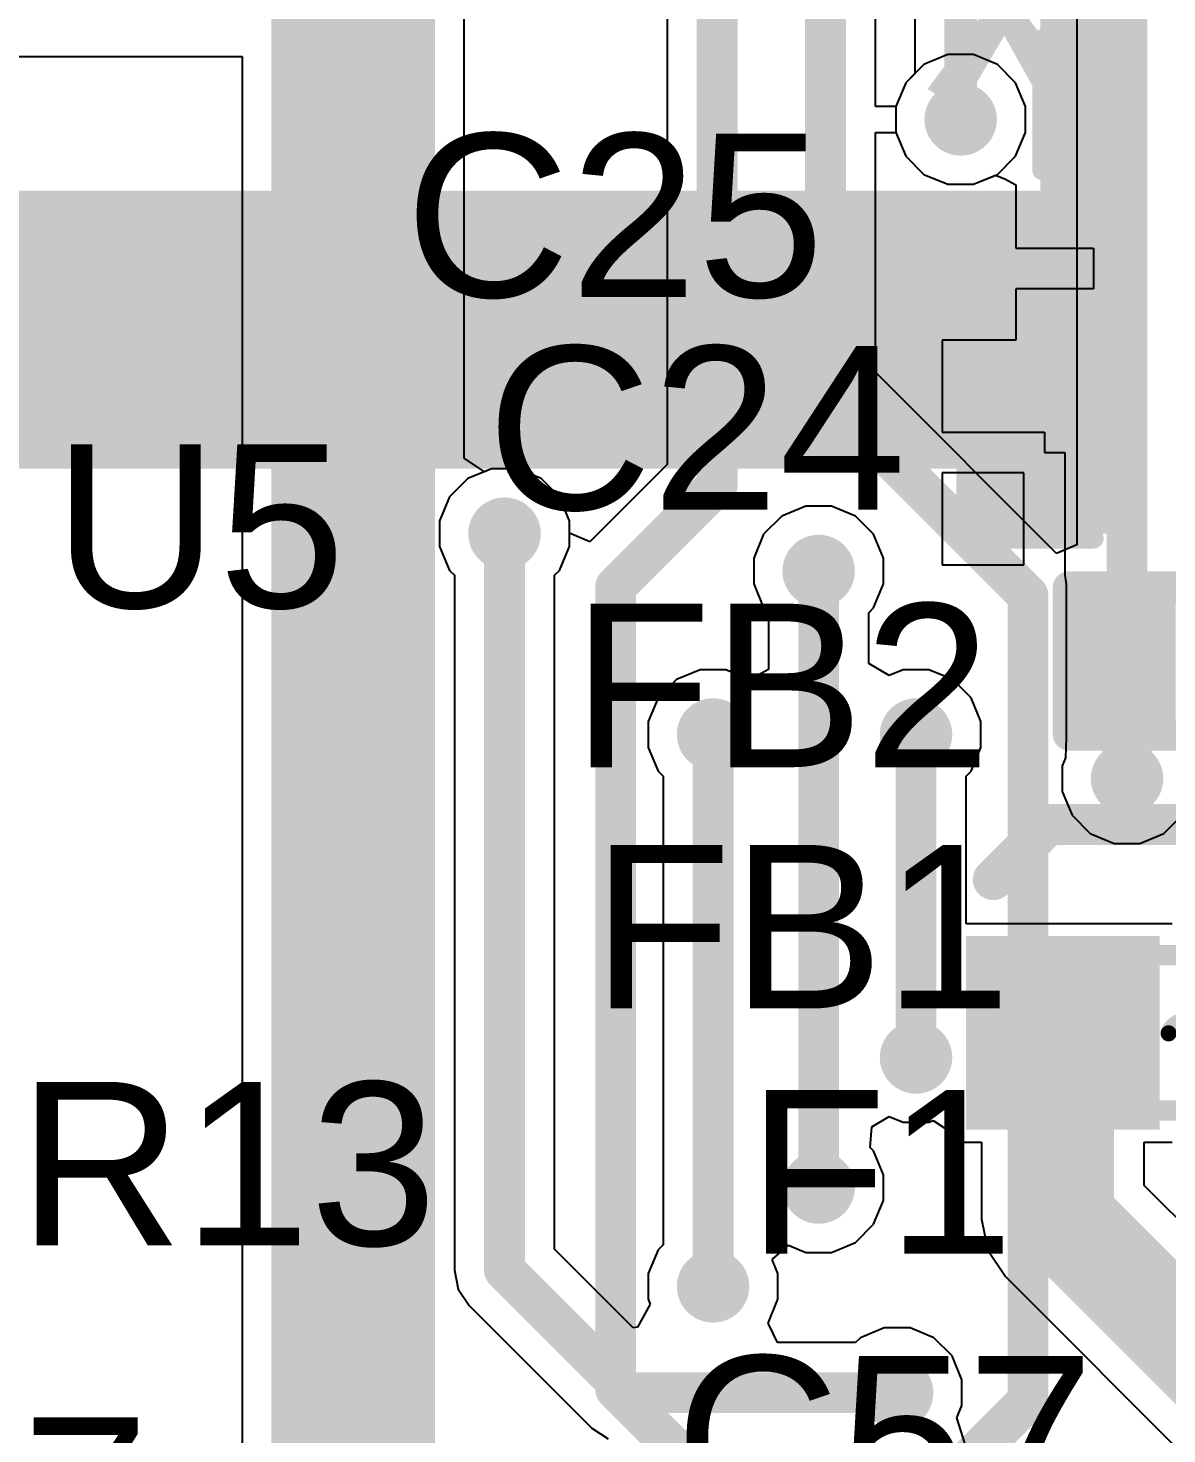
# Model space of a CAD drawing. Header units: millimetres. Extents: x -5.5 to 48.8, y -1.4 to 42.1.
# Drawn here: x 9 to 16.08, y 10.41 to 19.15 of the extents above; entities that cross this region are included whole.
import ezdxf

# ---------------------------------------------------------------- set-up
doc = ezdxf.new("R2010")
doc.units = ezdxf.units.MM
for name, color, linetype in [('BottomLayer', 5, 'Continuous'), ('TopLayer', 1, 'Continuous'), ('TopOverlay', 2, 'Continuous'), ('TopPaste', 8, 'Continuous'), ('TopSolder', 216, 'Continuous'), ('ViaHoleLayer', 16, 'Continuous')]:
    doc.layers.add(name, color=color, linetype=linetype)
doc.styles.add('Arial', font='', dxfattribs={"height": 0.2})
doc.styles.get('Arial').set_extended_font_data('Arial')

# ---------------------------------------------------------------- blocks, each defined once
blk = doc.blocks.new('IND_0402_63')
at = {"layer": 'TopLayer'}
for points in [[(-0.55, 0.3), (-0.15, 0.3), (-0.15, -0.3), (-0.55, -0.3)], [(0.15, 0.3), (0.55, 0.3), (0.55, -0.3), (0.15, -0.3)]]:
    blk.add_hatch(color=1, dxfattribs=at).paths.add_polyline_path(points)
at = {"layer": 'TopPaste'}
for points in [[(-0.55, 0.3), (-0.15, 0.3), (-0.15, -0.3), (-0.55, -0.3)], [(0.15, 0.3), (0.55, 0.3), (0.55, -0.3), (0.15, -0.3)]]:
    blk.add_hatch(color=8, dxfattribs=at).paths.add_polyline_path(points)
at = {"layer": 'TopSolder'}
for points in [[(-0.6516, 0.4016), (-0.0484, 0.4016), (-0.0484, -0.4016), (-0.6516, -0.4016)], [(0.0484, 0.4016), (0.6516, 0.4016), (0.6516, -0.4016), (0.0484, -0.4016)]]:
    blk.add_hatch(color=216, dxfattribs=at).paths.add_polyline_path(points)
at = {"layer": 'TopOverlay', "const_width": 0.2}
for points in [[(-0.7112, 0.4572), (-0.3048, 0.4572)], [(-0.7112, -0.4572), (-0.7112, 0.4572)], [(-0.3048, 0.4572), (0.7112, 0.4572)], [(0.7112, -0.4572), (0.7112, 0.4572)], [(-0.7112, -0.4572), (-0.3048, -0.4572)], [(-0.3048, -0.4572), (0.7112, -0.4572)]]:
    blk.add_lwpolyline(points, dxfattribs=at)
at = {"layer": 'TopOverlay', "const_width": 0.1}
for points in [[(-0.7612, 0.4572, 1), (-0.6612, 0.4572, 1)], [(-0.7612, 0.4572, 1), (-0.6612, 0.4572, 1)], [(-0.3548, 0.4572, 1), (-0.2548, 0.4572, 1)], [(-0.3548, 0.4572, 1), (-0.2548, 0.4572, 1)], [(0.6612, 0.4572, 1), (0.7612, 0.4572, 1)], [(0.6612, 0.4572, 1), (0.7612, 0.4572, 1)], [(-0.7612, -0.4572, 1), (-0.6612, -0.4572, 1)], [(-0.7612, -0.4572, 1), (-0.6612, -0.4572, 1)], [(-0.3548, -0.4572, 1), (-0.2548, -0.4572, 1)], [(-0.3548, -0.4572, 1), (-0.2548, -0.4572, 1)], [(0.6612, -0.4572, 1), (0.7612, -0.4572, 1)], [(0.6612, -0.4572, 1), (0.7612, -0.4572, 1)]]:
    blk.add_lwpolyline(points, format="xyb", close=True, dxfattribs=at)
blk = doc.blocks.new('F____0603_65')
at = {"layer": 'TopLayer'}
for points in [[(-0.35, -0.5), (-1.35, -0.5), (-1.35, 0.5), (-0.35, 0.5)], [(1.35, -0.5), (0.35, -0.5), (0.35, 0.5), (1.35, 0.5)]]:
    blk.add_hatch(color=1, dxfattribs=at).paths.add_polyline_path(points)
at = {"layer": 'TopPaste'}
for points in [[(-0.35, -0.5), (-1.35, -0.5), (-1.35, 0.5), (-0.35, 0.5)], [(1.35, -0.5), (0.35, -0.5), (0.35, 0.5), (1.35, 0.5)]]:
    blk.add_hatch(color=8, dxfattribs=at).paths.add_polyline_path(points)
at = {"layer": 'TopSolder'}
for points in [[(-0.2484, -0.6016), (-1.4516, -0.6016), (-1.4516, 0.6016), (-0.2484, 0.6016)], [(1.4516, -0.6016), (0.2484, -0.6016), (0.2484, 0.6016), (1.4516, 0.6016)]]:
    blk.add_hatch(color=216, dxfattribs=at).paths.add_polyline_path(points)
at = {"layer": 'TopOverlay', "const_width": 0.127}
for points in [[(-0.254, 0.4826), (0.254, 0.4826)], [(-0.254, -0.4826), (0.254, -0.4826)]]:
    blk.add_lwpolyline(points, dxfattribs=at)
at = {"layer": 'TopOverlay'}
for points, const_width in [([(-0.2857, 0.4826, 1), (-0.2223, 0.4826, 1)], 0.0635), ([(0.2223, 0.4826, 1), (0.2857, 0.4826, 1)], 0.0635), ([(0.1713, 0.046, 1), (0.2213, 0.046, 1)], 0.05), ([(-0.2183, -0.0026, 1), (-0.1684, -0.0026, 1)], 0.05), ([(-0.025, 0, 1), (0.025, 0, 1)], 0.05), ([(-0.0179, 0.002, 1), (0.0321, 0.002, 1)], 0.05), ([(-0.2857, -0.4826, 1), (-0.2223, -0.4826, 1)], 0.0635), ([(0.2223, -0.4826, 1), (0.2857, -0.4826, 1)], 0.0635)]:
    blk.add_lwpolyline(points, format="xyb", close=True, dxfattribs=dict(at, const_width=const_width))
at = {"layer": 'TopOverlay', "const_width": 0.1}
for points in [[(-0.1933, -0.0026, -0.770164), (0, 0)], [(0.1963, 0.046, -0.784117), (0.0071, 0.002)]]:
    blk.add_lwpolyline(points, format="xyb", dxfattribs=at)
blk = doc.blocks.new('C___0402_109')
at = {"layer": 'TopLayer'}
for points in [[(-0.6985, -0.3175), (-0.6985, 0.3175), (-0.2413, 0.3175), (-0.2413, -0.3175)], [(0.2413, -0.3175), (0.2413, 0.3175), (0.6985, 0.3175), (0.6985, -0.3175)]]:
    blk.add_hatch(color=1, dxfattribs=at).paths.add_polyline_path(points)
at = {"layer": 'TopPaste'}
for points in [[(-0.6985, -0.3175), (-0.6985, 0.3175), (-0.2413, 0.3175), (-0.2413, -0.3175)], [(0.2413, -0.3175), (0.2413, 0.3175), (0.6985, 0.3175), (0.6985, -0.3175)]]:
    blk.add_hatch(color=8, dxfattribs=at).paths.add_polyline_path(points)
at = {"layer": 'TopSolder'}
for points in [[(-0.7585, -0.3775), (-0.7585, 0.3775), (-0.1813, 0.3775), (-0.1813, -0.3775)], [(0.1813, -0.3775), (0.1813, 0.3775), (0.7585, 0.3775), (0.7585, -0.3775)]]:
    blk.add_hatch(color=216, dxfattribs=at).paths.add_polyline_path(points)
at = {"layer": 'TopOverlay', "const_width": 0.127}
for points in [[(-0.7874, -0.4064), (-0.7874, 0.4064)], [(-0.7874, 0.4064), (-0.2794, 0.4064)], [(0.2794, 0.4064), (0.7874, 0.4064)], [(0.7874, -0.4064), (0.7874, 0.4064)], [(-0.7874, -0.4064), (-0.2794, -0.4064)], [(0.2794, -0.4064), (0.7874, -0.4064)]]:
    blk.add_lwpolyline(points, dxfattribs=at)
at = {"layer": 'TopOverlay', "const_width": 0.0635}
for points in [[(-0.8191, 0.4064, 1), (-0.7556, 0.4064, 1)], [(-0.8191, 0.4064, 1), (-0.7556, 0.4064, 1)], [(-0.3111, 0.4064, 1), (-0.2477, 0.4064, 1)], [(0.2477, 0.4064, 1), (0.3111, 0.4064, 1)], [(0.7556, 0.4064, 1), (0.8191, 0.4064, 1)], [(0.7556, 0.4064, 1), (0.8191, 0.4064, 1)], [(-0.8191, -0.4064, 1), (-0.7556, -0.4064, 1)], [(-0.8191, -0.4064, 1), (-0.7556, -0.4064, 1)], [(-0.3111, -0.4064, 1), (-0.2477, -0.4064, 1)], [(0.2477, -0.4064, 1), (0.3111, -0.4064, 1)], [(0.7556, -0.4064, 1), (0.8191, -0.4064, 1)], [(0.7556, -0.4064, 1), (0.8191, -0.4064, 1)]]:
    blk.add_lwpolyline(points, format="xyb", close=True, dxfattribs=at)
blk = doc.blocks.new('C___0402_110')
at = {"layer": 'TopLayer'}
for points in [[(-0.6985, -0.3175), (-0.6985, 0.3175), (-0.2413, 0.3175), (-0.2413, -0.3175)], [(0.2413, -0.3175), (0.2413, 0.3175), (0.6985, 0.3175), (0.6985, -0.3175)]]:
    blk.add_hatch(color=1, dxfattribs=at).paths.add_polyline_path(points)
at = {"layer": 'TopPaste'}
for points in [[(-0.6985, -0.3175), (-0.6985, 0.3175), (-0.2413, 0.3175), (-0.2413, -0.3175)], [(0.2413, -0.3175), (0.2413, 0.3175), (0.6985, 0.3175), (0.6985, -0.3175)]]:
    blk.add_hatch(color=8, dxfattribs=at).paths.add_polyline_path(points)
at = {"layer": 'TopSolder'}
for points in [[(-0.7585, -0.3775), (-0.7585, 0.3775), (-0.1813, 0.3775), (-0.1813, -0.3775)], [(0.1813, -0.3775), (0.1813, 0.3775), (0.7585, 0.3775), (0.7585, -0.3775)]]:
    blk.add_hatch(color=216, dxfattribs=at).paths.add_polyline_path(points)
at = {"layer": 'TopOverlay', "const_width": 0.127}
for points in [[(-0.2794, 0.4064), (-0.7874, 0.4064)], [(-0.7874, 0.4064), (-0.7874, -0.4064)], [(0.7874, 0.4064), (0.2794, 0.4064)], [(0.7874, 0.4064), (0.7874, -0.4064)], [(-0.2794, -0.4064), (-0.7874, -0.4064)], [(0.7874, -0.4064), (0.2794, -0.4064)]]:
    blk.add_lwpolyline(points, dxfattribs=at)
at = {"layer": 'TopOverlay', "const_width": 0.0635}
for points in [[(-0.8191, 0.4064, 1), (-0.7556, 0.4064, 1)], [(-0.8191, 0.4064, 1), (-0.7556, 0.4064, 1)], [(-0.3111, 0.4064, 1), (-0.2477, 0.4064, 1)], [(0.2477, 0.4064, 1), (0.3111, 0.4064, 1)], [(0.7556, 0.4064, 1), (0.8191, 0.4064, 1)], [(0.7556, 0.4064, 1), (0.8191, 0.4064, 1)], [(-0.8191, -0.4064, 1), (-0.7556, -0.4064, 1)], [(-0.8191, -0.4064, 1), (-0.7556, -0.4064, 1)], [(-0.3111, -0.4064, 1), (-0.2477, -0.4064, 1)], [(0.2477, -0.4064, 1), (0.3111, -0.4064, 1)], [(0.7556, -0.4064, 1), (0.8191, -0.4064, 1)], [(0.7556, -0.4064, 1), (0.8191, -0.4064, 1)]]:
    blk.add_lwpolyline(points, format="xyb", close=True, dxfattribs=at)
blk = doc.blocks.new('C___0603_111')
at = {"layer": 'TopLayer'}
for points in [[(-0.381, 0.4445), (-0.381, -0.4445), (-1.143, -0.4445), (-1.143, 0.4445)], [(1.143, 0.4445), (1.143, -0.4445), (0.381, -0.4445), (0.381, 0.4445)]]:
    blk.add_hatch(color=1, dxfattribs=at).paths.add_polyline_path(points)
at = {"layer": 'TopPaste'}
for points in [[(-0.381, 0.4445), (-0.381, -0.4445), (-1.143, -0.4445), (-1.143, 0.4445)], [(1.143, 0.4445), (1.143, -0.4445), (0.381, -0.4445), (0.381, 0.4445)]]:
    blk.add_hatch(color=8, dxfattribs=at).paths.add_polyline_path(points)
at = {"layer": 'TopSolder'}
for points in [[(-0.321, 0.5045), (-0.321, -0.5045), (-1.203, -0.5045), (-1.203, 0.5045)], [(1.203, 0.5045), (1.203, -0.5045), (0.321, -0.5045), (0.321, 0.5045)]]:
    blk.add_hatch(color=216, dxfattribs=at).paths.add_polyline_path(points)
at = {"layer": 'TopOverlay', "const_width": 0.127}
for points in [[(-1.2446, 0.5334), (-0.4572, 0.5334)], [(-1.2446, -0.5334), (-1.2446, 0.5334)], [(0.4572, 0.5334), (1.2446, 0.5334)], [(1.2446, -0.5334), (1.2446, 0.5334)], [(-1.2446, -0.5334), (-0.4572, -0.5334)], [(0.4572, -0.5334), (1.2446, -0.5334)]]:
    blk.add_lwpolyline(points, dxfattribs=at)
at = {"layer": 'TopOverlay', "const_width": 0.0635}
for points in [[(-1.2764, 0.5334, 1), (-1.2128, 0.5334, 1)], [(-1.2764, 0.5334, 1), (-1.2128, 0.5334, 1)], [(-0.4889, 0.5334, 1), (-0.4254, 0.5334, 1)], [(0.4254, 0.5334, 1), (0.4889, 0.5334, 1)], [(1.2128, 0.5334, 1), (1.2764, 0.5334, 1)], [(1.2128, 0.5334, 1), (1.2764, 0.5334, 1)], [(-1.2764, -0.5334, 1), (-1.2128, -0.5334, 1)], [(-1.2764, -0.5334, 1), (-1.2128, -0.5334, 1)], [(-0.4889, -0.5334, 1), (-0.4254, -0.5334, 1)], [(0.4254, -0.5334, 1), (0.4889, -0.5334, 1)], [(1.2128, -0.5334, 1), (1.2764, -0.5334, 1)], [(1.2128, -0.5334, 1), (1.2764, -0.5334, 1)]]:
    blk.add_lwpolyline(points, format="xyb", close=True, dxfattribs=at)

msp = doc.modelspace()

# ---------------------------------------------------------------- hatches: boundary and pattern name
at = {"layer": 'BottomLayer'}
msp.add_hatch(color=5, dxfattribs=at).paths.add_polyline_path([(10.5156, 7.2898), (11.5316, 7.2898), (11.5316, 20.32), (10.5156, 20.32)])
h = msp.add_hatch(color=5, dxfattribs=at)
edge = h.paths.add_edge_path()
edge.add_arc((14.7966, 18.579), 0.225, 0, 360)
h = msp.add_hatch(color=5, dxfattribs=at)
edge = h.paths.add_edge_path()
edge.add_arc((15.0744, 17.3228), 0.225, 0, 360)
h = msp.add_hatch(color=5, dxfattribs=at)
edge = h.paths.add_edge_path()
edge.add_arc((11.9634, 16.0056), 0.225, 0, 360)
h = msp.add_hatch(color=5, dxfattribs=at)
edge = h.paths.add_edge_path()
edge.add_arc((13.9144, 15.7734), 0.225, 0, 360)
h = msp.add_hatch(color=5, dxfattribs=at)
edge = h.paths.add_edge_path()
edge.add_arc((13.2588, 14.7574), 0.225, 0, 360)
h = msp.add_hatch(color=5, dxfattribs=at)
edge = h.paths.add_edge_path()
edge.add_arc((14.5192, 14.7574), 0.225, 0, 360)
h = msp.add_hatch(color=5, dxfattribs=at)
edge = h.paths.add_edge_path()
edge.add_arc((15.8298, 14.4836), 0.225, 0, 360)
h = msp.add_hatch(color=5, dxfattribs=at)
edge = h.paths.add_edge_path()
edge.add_arc((14.5192, 12.7508), 0.225, 0, 360)
h = msp.add_hatch(color=5, dxfattribs=at)
edge = h.paths.add_edge_path()
edge.add_arc((13.9144, 11.9424), 0.225, 0, 360)
h = msp.add_hatch(color=5, dxfattribs=at)
edge = h.paths.add_edge_path()
edge.add_arc((13.2588, 11.3284), 0.225, 0, 360)
h = msp.add_hatch(color=5, dxfattribs=at)
edge = h.paths.add_edge_path()
edge.add_arc((14.4018, 10.668), 0.225, 0, 360)
at = {"layer": 'TopLayer'}
for points in [[(15.2908, 16.0528), (15.8496, 16.0528), (15.8496, 21.0566), (15.2908, 21.0566)], [(8.4582, 16.4084), (15.8242, 16.4084), (15.8242, 18.1356), (8.4582, 18.1356)]]:
    msp.add_hatch(color=1, dxfattribs=at).paths.add_polyline_path(points)
h = msp.add_hatch(color=1, dxfattribs=at)
edge = h.paths.add_edge_path()
edge.add_arc((14.7966, 18.579), 0.225, 0, 360)
h = msp.add_hatch(color=1, dxfattribs=at)
edge = h.paths.add_edge_path()
edge.add_arc((15.0744, 17.3228), 0.225, 0, 360)
h = msp.add_hatch(color=1, dxfattribs=at)
edge = h.paths.add_edge_path()
edge.add_arc((11.9634, 16.0056), 0.225, 0, 360)
h = msp.add_hatch(color=1, dxfattribs=at)
edge = h.paths.add_edge_path()
edge.add_arc((13.9144, 15.7734), 0.225, 0, 360)
h = msp.add_hatch(color=1, dxfattribs=at)
edge = h.paths.add_edge_path()
edge.add_arc((13.2588, 14.7574), 0.225, 0, 360)
h = msp.add_hatch(color=1, dxfattribs=at)
edge = h.paths.add_edge_path()
edge.add_arc((14.5192, 14.7574), 0.225, 0, 360)
h = msp.add_hatch(color=1, dxfattribs=at)
edge = h.paths.add_edge_path()
edge.add_arc((15.8298, 14.4836), 0.225, 0, 360)
h = msp.add_hatch(color=1, dxfattribs=at)
edge = h.paths.add_edge_path()
edge.add_arc((14.5192, 12.7508), 0.225, 0, 360)
h = msp.add_hatch(color=1, dxfattribs=at)
edge = h.paths.add_edge_path()
edge.add_arc((13.9144, 11.9424), 0.225, 0, 360)
h = msp.add_hatch(color=1, dxfattribs=at)
edge = h.paths.add_edge_path()
edge.add_arc((13.2588, 11.3284), 0.225, 0, 360)
h = msp.add_hatch(color=1, dxfattribs=at)
edge = h.paths.add_edge_path()
edge.add_arc((14.4018, 10.668), 0.225, 0, 360)
at = {"layer": 'ViaHoleLayer'}
h = msp.add_hatch(color=16, dxfattribs=at)
edge = h.paths.add_edge_path()
edge.add_arc((14.7966, 18.579), 0.1, 0, 360)
h = msp.add_hatch(color=16, dxfattribs=at)
edge = h.paths.add_edge_path()
edge.add_arc((15.0744, 17.3228), 0.1, 0, 360)
h = msp.add_hatch(color=16, dxfattribs=at)
edge = h.paths.add_edge_path()
edge.add_arc((11.9634, 16.0056), 0.1, 0, 360)
h = msp.add_hatch(color=16, dxfattribs=at)
edge = h.paths.add_edge_path()
edge.add_arc((13.9144, 15.7734), 0.1, 0, 360)
h = msp.add_hatch(color=16, dxfattribs=at)
edge = h.paths.add_edge_path()
edge.add_arc((13.2588, 14.7574), 0.1, 0, 360)
h = msp.add_hatch(color=16, dxfattribs=at)
edge = h.paths.add_edge_path()
edge.add_arc((14.5192, 14.7574), 0.1, 0, 360)
h = msp.add_hatch(color=16, dxfattribs=at)
edge = h.paths.add_edge_path()
edge.add_arc((15.8298, 14.4836), 0.1, 0, 360)
h = msp.add_hatch(color=16, dxfattribs=at)
edge = h.paths.add_edge_path()
edge.add_arc((14.5192, 12.7508), 0.1, 0, 360)
h = msp.add_hatch(color=16, dxfattribs=at)
edge = h.paths.add_edge_path()
edge.add_arc((13.9144, 11.9424), 0.1, 0, 360)
h = msp.add_hatch(color=16, dxfattribs=at)
edge = h.paths.add_edge_path()
edge.add_arc((13.2588, 11.3284), 0.1, 0, 360)
h = msp.add_hatch(color=16, dxfattribs=at)
edge = h.paths.add_edge_path()
edge.add_arc((14.4018, 10.668), 0.1, 0, 360)

# ---------------------------------------------------------------- linework, layer by layer
at = {"layer": 'BottomLayer'}
for p, q in [((15.519, 21.3819), (15.519, 15.9357)), ((12.9734, 20.7723), (12.9734, 16.4355)), ((11.7129, 16.4753), (11.7129, 20.32)), ((14.2671, 18.66), (14.2671, 19.8858)), ((5.7912, 18.9703), (10.3343, 18.9703)), ((10.3343, 18.9703), (10.3343, 7.2898)), ((14.7164, 18.9818), (14.5684, 18.9205)), ((14.8767, 18.9818), (14.7164, 18.9818)), ((15.0247, 18.9205), (14.8767, 18.9818)), ((14.5684, 18.9205), (14.4551, 18.8072)), ((15.138, 18.8072), (15.0247, 18.9205)), ((14.4551, 18.8072), (14.3938, 18.6592)), ((15.1994, 18.6592), (15.138, 18.8072)), ((14.3938, 18.6592), (14.2671, 18.66)), ((15.1994, 18.4989), (15.1994, 18.6592)), ((14.2671, 18.4981), (14.3938, 18.4989)), ((14.2671, 17.008), (14.2671, 18.4981)), ((14.3938, 18.4989), (14.4551, 18.3509)), ((15.138, 18.3509), (15.1994, 18.4989)), ((14.4551, 18.3509), (14.5684, 18.2376)), ((15.0247, 18.2376), (15.138, 18.3509)), ((14.5684, 18.2376), (14.7164, 18.1762)), ((14.7164, 18.1762), (14.8767, 18.1762)), ((14.8767, 18.1762), (15.0247, 18.2376)), ((15.392, 15.8831), (14.2671, 17.008)), ((11.8399, 16.3904), (11.7129, 16.4753)), ((12.9734, 16.4355), (12.4932, 15.9553)), ((11.8833, 16.4084), (11.8399, 16.3904)), ((12.0435, 16.4084), (11.8833, 16.4084)), ((12.1916, 16.3471), (12.0435, 16.4084)), ((12.3049, 16.2338), (12.1916, 16.3471)), ((12.3662, 16.0857), (12.3049, 16.2338)), ((12.3662, 16.0079), (12.3662, 16.0857)), ((12.4932, 15.9553), (12.3662, 16.0079)), ((15.519, 15.9357), (15.392, 15.8831))]:
    msp.add_line(p, q, dxfattribs=at)
for points, const_width in [([(15.8298, 14.4836), (15.8298, 21.4929)], 0.254), ([(13.2842, 16.3068), (13.2842, 21.0312)], 0.254), ([(13.9563, 16.8793), (13.9563, 21.0312)], 0.254), ([(13.9563, 16.8793), (15.2146, 15.621)], 0.254), ([(12.654, 15.6766), (13.2842, 16.3068)], 0.254), ([(12.654, 10.6886), (12.654, 15.6766)], 0.254), ([(15.2146, 10.6172), (15.2146, 15.621)], 0.254), ([(11.0236, 13.8049), (11.1506, 13.6779)], 0.762), ([(11.1506, 7.6563), (11.1506, 13.6779)], 0.762), ([(11.0236, 13.8049), (11.3586, 13.4699)], 0.254), ([(11.3586, 7.3466), (11.3586, 13.4699)], 0.254), ([(12.654, 10.6886), (13.335, 10.0076)], 0.254), ([(14.605, 10.0076), (15.2146, 10.6172)], 0.254)]:
    msp.add_lwpolyline(points, dxfattribs=dict(at, const_width=const_width))
for points, const_width in [([(13.8928, 16.8793, 1), (14.0198, 16.8793, 1)], 0.127), ([(13.8928, 16.8793, 1), (14.0198, 16.8793, 1)], 0.127), ([(13.2207, 16.3068, 1), (13.3477, 16.3068, 1)], 0.127), ([(13.2207, 16.3068, 1), (13.3477, 16.3068, 1)], 0.127), ([(12.5905, 15.6766, 1), (12.7175, 15.6766, 1)], 0.127), ([(12.5905, 15.6766, 1), (12.7175, 15.6766, 1)], 0.127), ([(15.1511, 15.621, 1), (15.2781, 15.621, 1)], 0.127), ([(15.1511, 15.621, 1), (15.2781, 15.621, 1)], 0.127), ([(15.7663, 14.4836, 1), (15.8933, 14.4836, 1)], 0.127), ([(10.8331, 13.8049, 1), (11.2141, 13.8049, 1)], 0.381), ([(10.9601, 13.6779, 1), (11.3411, 13.6779, 1)], 0.381), ([(10.9601, 13.6779, 1), (11.3411, 13.6779, 1)], 0.381), ([(10.9601, 13.8049, 1), (11.0871, 13.8049, 1)], 0.127), ([(11.2951, 13.4699, 1), (11.4221, 13.4699, 1)], 0.127), ([(11.2951, 13.4699, 1), (11.4221, 13.4699, 1)], 0.127), ([(12.5905, 10.6886, 1), (12.7175, 10.6886, 1)], 0.127), ([(12.5905, 10.6886, 1), (12.7175, 10.6886, 1)], 0.127), ([(15.1511, 10.6172, 1), (15.2781, 10.6172, 1)], 0.127), ([(15.1511, 10.6172, 1), (15.2781, 10.6172, 1)], 0.127)]:
    msp.add_lwpolyline(points, format="xyb", close=True, dxfattribs=dict(at, const_width=const_width))
at = {"layer": 'TopLayer'}
for p, q in [((14.5117, 19.7194), (14.5117, 18.8638)), ((14.4551, 18.8072), (14.3938, 18.6592)), ((14.5117, 18.8638), (14.4551, 18.8072)), ((14.3938, 18.6592), (14.3938, 18.4989)), ((14.3938, 18.4989), (14.4551, 18.3509)), ((14.4551, 18.3509), (14.5684, 18.2376)), ((14.5684, 18.2376), (14.7164, 18.1762)), ((14.7164, 18.1762), (14.8767, 18.1762)), ((14.8767, 18.1762), (15.0125, 18.2325)), ((15.0125, 18.2325), (15.0718, 18.211)), ((15.0718, 18.211), (15.1395, 18.1727)), ((15.1395, 18.1727), (15.1395, 17.78)), ((15.1395, 17.78), (15.6221, 17.78)), ((15.6221, 17.78), (15.6221, 17.526)), ((15.6221, 17.526), (15.1395, 17.526)), ((15.1395, 17.526), (15.1395, 17.2085)), ((15.1395, 17.2085), (14.6812, 17.2085)), ((14.6812, 17.2085), (14.6812, 16.637)), ((14.6812, 16.637), (15.3162, 16.637)), ((15.3162, 16.637), (15.3162, 16.51)), ((15.3162, 16.51), (15.4432, 16.51)), ((15.4432, 16.51), (15.4432, 15.7474)), ((11.7352, 16.3471), (11.6219, 16.2338)), ((11.8833, 16.4084), (11.7352, 16.3471)), ((12.0435, 16.4084), (11.8833, 16.4084)), ((12.1916, 16.3471), (12.0435, 16.4084)), ((12.3049, 16.2338), (12.1916, 16.3471)), ((15.1892, 16.383), (14.6812, 16.383)), ((14.6812, 16.383), (14.6812, 15.8115)), ((15.1892, 15.8115), (15.1892, 16.383)), ((11.6219, 16.2338), (11.5606, 16.0857)), ((12.3662, 16.0857), (12.3049, 16.2338)), ((13.8343, 16.1762), (13.6862, 16.1149)), ((13.9945, 16.1762), (13.8343, 16.1762)), ((14.1426, 16.1149), (13.9945, 16.1762)), ((11.5606, 16.0857), (11.5606, 15.9255)), ((12.3662, 15.9255), (12.3662, 16.0857)), ((13.6862, 16.1149), (13.5729, 16.0016)), ((14.2559, 16.0016), (14.1426, 16.1149)), ((13.5729, 16.0016), (13.5116, 15.8535)), ((14.3172, 15.8535), (14.2559, 16.0016)), ((11.5606, 15.9255), (11.6219, 15.7774)), ((12.3049, 15.7774), (12.3662, 15.9255)), ((13.5116, 15.8535), (13.5116, 15.6933)), ((14.3172, 15.6933), (14.3172, 15.8535)), ((14.6812, 15.8115), (15.1892, 15.8115)), ((11.6219, 15.7774), (11.6526, 15.7467)), ((11.6526, 15.7467), (11.6526, 11.43)), ((12.2742, 15.7467), (12.3049, 15.7774)), ((12.2742, 11.5587), (12.2742, 15.7467)), ((15.4432, 15.7474), (15.452, 15.6924)), ((13.5116, 15.6933), (13.5729, 15.5452)), ((14.2559, 15.5452), (14.3172, 15.6933)), ((15.452, 15.6924), (15.452, 15.6924)), ((15.452, 15.6924), (15.452, 14.7368)), ((13.5729, 15.5452), (13.6036, 15.5145)), ((13.6036, 15.5145), (13.6036, 15.1618)), ((14.2252, 15.5145), (14.2559, 15.5452)), ((14.2252, 15.199), (14.2252, 15.5145)), ((14.3522, 15.1242), (14.2252, 15.199)), ((13.1787, 15.1602), (13.0306, 15.0989)), ((13.3389, 15.1602), (13.1787, 15.1602)), ((13.4766, 15.1032), (13.3389, 15.1602)), ((13.5298, 15.122), (13.4766, 15.1032)), ((13.6036, 15.1618), (13.5298, 15.122)), ((14.4391, 15.1602), (14.3522, 15.1242)), ((14.5993, 15.1602), (14.4391, 15.1602)), ((14.7474, 15.0989), (14.5993, 15.1602)), ((13.0306, 15.0989), (12.9173, 14.9856)), ((14.8607, 14.9856), (14.7474, 15.0989)), ((12.9173, 14.9856), (12.856, 14.8375)), ((14.922, 14.8375), (14.8607, 14.9856)), ((12.856, 14.8375), (12.856, 14.6773)), ((14.922, 14.6773), (14.922, 14.8375)), ((12.856, 14.6773), (12.9173, 14.5292)), ((14.8607, 14.5292), (14.922, 14.6773)), ((15.452, 14.7368), (15.447, 14.6119)), ((15.452, 14.7368), (15.452, 14.7368)), ((15.452, 14.7368), (15.452, 14.7368)), ((15.447, 14.6119), (15.427, 14.5637)), ((12.9173, 14.5292), (12.948, 14.4985)), ((14.83, 14.4985), (14.8607, 14.5292)), ((15.427, 14.5637), (15.427, 14.4035)), ((12.948, 14.4985), (12.948, 11.5873)), ((14.83, 13.581), (14.83, 14.4985)), ((15.427, 14.4035), (15.4883, 14.2554)), ((15.4883, 14.2554), (15.6016, 14.1421)), ((16.058, 14.1421), (16.1713, 14.2554)), ((15.6016, 14.1421), (15.7497, 14.0808)), ((15.7497, 14.0808), (15.9099, 14.0808)), ((15.9099, 14.0808), (16.058, 14.1421)), ((16.1092, 13.581), (14.83, 13.581)), ((14.2344, 12.1921), (14.2441, 12.3204)), ((14.2441, 12.3204), (14.3522, 12.384)), ((14.3522, 12.384), (14.4391, 12.348)), ((14.4391, 12.348), (14.5993, 12.348)), ((14.5993, 12.348), (14.6266, 12.3593)), ((14.6266, 12.3593), (14.7536, 12.2744)), ((14.7536, 12.2744), (14.7536, 12.2254)), ((14.2559, 12.1706), (14.2344, 12.1921)), ((14.3172, 12.0225), (14.2559, 12.1706)), ((14.7536, 12.2254), (14.9264, 12.2254)), ((14.9264, 12.2254), (14.9264, 11.7466)), ((15.9364, 11.9558), (15.9364, 12.2254)), ((15.9364, 12.2254), (16.1092, 12.2254)), ((14.3172, 11.8623), (14.3172, 12.0225)), ((17.8831, 10.0091), (15.9364, 11.9558)), ((14.2559, 11.7142), (14.3172, 11.8623)), ((14.1426, 11.6009), (14.2559, 11.7142)), ((14.9264, 11.7466), (14.9648, 11.5533)), ((12.7623, 11.0706), (12.2742, 11.5587)), ((12.9173, 11.5566), (12.856, 11.4085)), ((12.948, 11.5873), (12.9173, 11.5566)), ((13.6255, 11.4958), (13.7262, 11.5844)), ((13.7262, 11.5844), (13.8343, 11.5396)), ((13.8343, 11.5396), (13.9945, 11.5396)), ((13.9945, 11.5396), (14.1426, 11.6009)), ((14.9648, 11.5533), (15.0743, 11.3895)), ((13.6616, 11.4085), (13.6255, 11.4958)), ((11.6526, 11.43), (11.6763, 11.3111)), ((12.856, 11.4085), (12.856, 11.2483)), ((13.6616, 11.2483), (13.6616, 11.4085)), ((15.0743, 11.3895), (17.021, 9.4428)), ((11.6763, 11.3111), (11.7437, 11.2103)), ((11.7437, 11.2103), (12.5057, 10.4483)), ((12.8687, 11.2176), (12.7902, 11.0753)), ((12.856, 11.2483), (12.8687, 11.2176)), ((13.6003, 11.1002), (13.6616, 11.2483)), ((13.6584, 10.9788), (13.6003, 11.1002)), ((12.7902, 11.0753), (12.7623, 11.0706)), ((14.1736, 11.0095), (14.1429, 10.9788)), ((14.3217, 11.0708), (14.1736, 11.0095)), ((14.4819, 11.0708), (14.3217, 11.0708)), ((14.63, 11.0095), (14.4819, 11.0708)), ((14.7433, 10.8962), (14.63, 11.0095)), ((14.1429, 10.9788), (13.6584, 10.9788)), ((14.8046, 10.7481), (14.7433, 10.8962)), ((14.8046, 10.5879), (14.8046, 10.7481)), ((14.773, 10.5115), (14.8046, 10.5879)), ((14.8228, 10.3534), (14.773, 10.5115)), ((12.5057, 10.4483), (12.6065, 10.3809))]:
    msp.add_line(p, q, dxfattribs=at)
for points, const_width in [([(14.7966, 18.579), (14.7966, 19.7195)], 0.2032), ([(12.0291, 17.3841), (12.1412, 17.272)], 1.27), ([(12.1412, 17.272), (12.2682, 17.399)], 1.27), ([(12.2682, 17.399), (15.049, 17.399)], 1.27), ([(11.9634, 11.43), (11.9634, 16.0056)], 0.254), ([(13.9144, 11.9424), (13.9144, 15.7734)], 0.254), ([(15.8298, 14.4836), (15.8298, 15.2146)], 0.3048), ([(13.2588, 11.3284), (13.2588, 14.7574)], 0.254), ([(14.5192, 12.7508), (14.5192, 14.7574)], 0.254), ([(15.4314, 11.7466), (15.4314, 12.9032)], 0.635), ([(15.4314, 11.7466), (17.526, 9.652)], 0.635), ([(11.9634, 11.43), (12.7254, 10.668)], 0.254), ([(12.7254, 10.668), (14.4018, 10.668)], 0.254)]:
    msp.add_lwpolyline(points, dxfattribs=dict(at, const_width=const_width))
for points, const_width in [([(14.7458, 18.579, 1), (14.8474, 18.579, 1)], 0.1016), ([(11.7116, 17.3841, 1), (12.3466, 17.3841, 1)], 0.635), ([(11.9507, 17.399, 1), (12.5857, 17.399, 1)], 0.635), ([(11.9507, 17.399, 1), (12.5857, 17.399, 1)], 0.635), ([(14.7315, 17.399, 1), (15.3665, 17.399, 1)], 0.635), ([(11.8237, 17.272, 1), (12.4587, 17.272, 1)], 0.635), ([(11.8237, 17.272, 1), (12.4587, 17.272, 1)], 0.635), ([(11.8999, 16.0056, 1), (12.0269, 16.0056, 1)], 0.127), ([(13.8509, 15.7734, 1), (13.9779, 15.7734, 1)], 0.127), ([(15.7536, 15.2146, 1), (15.906, 15.2146, 1)], 0.1524), ([(13.1953, 14.7574, 1), (13.3223, 14.7574, 1)], 0.127), ([(14.4557, 14.7574, 1), (14.5827, 14.7574, 1)], 0.127), ([(15.7536, 14.4836, 1), (15.906, 14.4836, 1)], 0.1524), ([(15.2727, 12.9032, 1), (15.5902, 12.9032, 1)], 0.3175), ([(14.4557, 12.7508, 1), (14.5827, 12.7508, 1)], 0.127), ([(13.8509, 11.9424, 1), (13.9779, 11.9424, 1)], 0.127), ([(15.2727, 11.7466, 1), (15.5902, 11.7466, 1)], 0.3175), ([(15.2727, 11.7466, 1), (15.5902, 11.7466, 1)], 0.3175), ([(11.8999, 11.43, 1), (12.0269, 11.43, 1)], 0.127), ([(11.8999, 11.43, 1), (12.0269, 11.43, 1)], 0.127), ([(13.1953, 11.3284, 1), (13.3223, 11.3284, 1)], 0.127), ([(12.6619, 10.668, 1), (12.7889, 10.668, 1)], 0.127), ([(12.6619, 10.668, 1), (12.7889, 10.668, 1)], 0.127), ([(14.3383, 10.668, 1), (14.4653, 10.668, 1)], 0.127)]:
    msp.add_lwpolyline(points, format="xyb", close=True, dxfattribs=dict(at, const_width=const_width))
at = {"layer": 'TopOverlay', "const_width": 0.254}
for points in [[(14.9987, 13.8557), (15.3416, 14.1986)], [(15.3416, 14.1986), (17.5514, 14.1986)]]:
    msp.add_lwpolyline(points, dxfattribs=at)
at = {"layer": 'TopOverlay', "const_width": 0.127}
for points in [[(15.2781, 14.1986, 1), (15.4051, 14.1986, 1)], [(15.2781, 14.1986, 1), (15.4051, 14.1986, 1)], [(14.9352, 13.8557, 1), (15.0622, 13.8557, 1)]]:
    msp.add_lwpolyline(points, format="xyb", close=True, dxfattribs=at)

# ---------------------------------------------------------------- block references
for name, p in [('C___0402_109', (16.092, 18.6715)), ('C___0603_111', (16.0782, 16.51)), ('IND_0402_63', (16.1798, 15.2146)), ('F____0603_65', (16.2814, 12.9032))]:
    msp.add_blockref(name, p)
at = {"rotation": 180}
msp.add_blockref('C___0402_110', (16.092, 17.653), dxfattribs=at)

# ---------------------------------------------------------------- texts
at = {"layer": 'TopOverlay', "style": 'Arial'}
for s, height, p in [('*', 2.54, (14.3764, 17.391)), ('C25', 1.016, (11.3458, 17.4754)), ('C24', 1.016, (11.8538, 16.1546)), ('U5', 1.016, (9.1612, 15.545)), ('FB2', 1.016, (12.3816, 14.5544)), ('FB1', 1.016, (12.5056, 13.0558)), ('R13', 1.016, (8.9412, 11.5826)), ('F1', 1.016, (13.4707, 11.5318)), ('C57', 1.016, (13.0222, 9.8808)), ('U7', 1.016, (7.942, 9.4998))]:
    msp.add_text(s, height=height, dxfattribs=at).set_placement(p)

doc.saveas('drawing.dxf')
